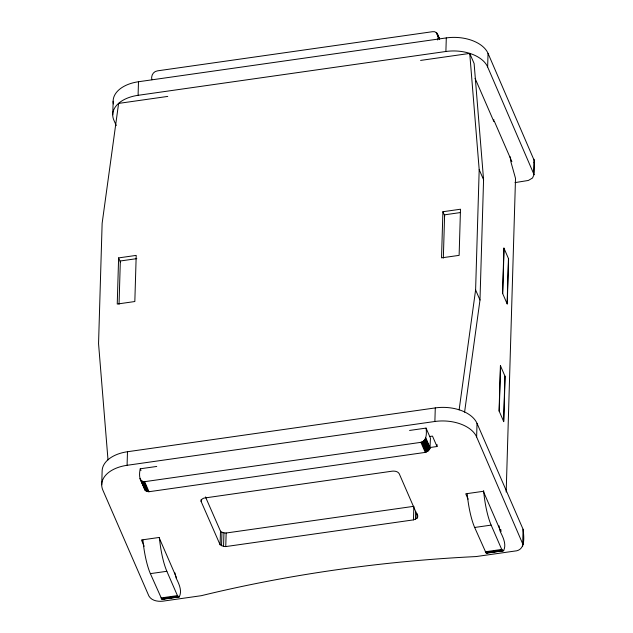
<?xml version="1.0" encoding="UTF-8"?>
<svg xmlns="http://www.w3.org/2000/svg" width="633" height="633" viewBox="0 0 633 633"><rect width="100%" height="100%" fill="white"/><g stroke="black" fill="none" stroke-linecap="round" stroke-linejoin="round"><path stroke-width="0.95" d="M101.723 484.783L102.127 471.213A34.135 20.683 1.7 0 1 127.486 451.733L435.282 407.913A34.135 20.683 1.7 0 1 477.029 423.382L523.056 529.235C523.989 537.006 525.817 550.544 514.582 551.09L476.103 556.565A960.562 582.138 1.7 0 0 201.286 595.693L162.808 601.176C157.823 601.722 151.596 600.749 148.897 596.017L102.87 490.164A34.135 20.683 1.7 0 1 127.083 465.302L434.879 421.483A34.135 20.683 1.7 0 1 476.625 436.952L523.032 544.594M112.737 114.795L113.141 101.225M118.616 257.9L117.24 304.038L134.829 301.53L136.206 255.392L118.616 257.9L120.444 262.102M119.044 304.251L120.333 260.986L136.823 258.636M127.083 465.302L127.486 451.733M116.243 125.595L113.877 120.167A34.135 20.683 1.7 0 1 138.089 95.314L138.492 81.744L446.297 37.917A34.135 20.683 1.7 0 1 488.043 53.386L534.45 161.035L534.046 174.605L532.511 178.023L528.341 180.46L515.017 182.605M156.739 466.45L140.249 468.792C139.252 472.906 138.255 482.781 145.345 481.578L420.17 442.451C426.982 441.707 426.729 433.075 426.064 428.098L409.575 430.448M151.833 79.766C150.836 75.738 153.313 71.268 157.57 70.841L432.394 31.713C437.094 30.637 439.207 36.184 437.617 39.974M417.693 515.143L417.638 517.082L416.918 518.348L413.46 519.883L225.752 546.58L223.544 546.445L220.094 544.768L201.12 501.471L201.175 499.532M220.094 544.768L220.498 531.198L205.48 496.921M221.55 545.812L221.954 532.242L220.498 531.198M223.544 546.445L223.947 532.875L221.954 532.242M225.752 546.58L226.163 533.01L413.863 506.313L413.46 519.883M415.454 519.329L415.683 511.575M416.918 518.348L417.068 513.498M434.879 421.483L435.282 407.913M534.046 174.605L487.639 66.956A34.135 20.683 1.7 0 0 445.893 51.487L446.297 37.917M442.902 211.731L441.533 257.86L459.123 255.36L460.492 209.222L442.902 211.731L444.73 215.924M429.19 447.626L437.007 446.518L437.071 444.58M443.337 258.082L444.619 214.816L460.144 212.601M459.123 409.883L475.605 289.946L479.189 169.628L469.733 53.417L420.589 60.42M464.582 412.162L479.988 300.026L483.572 179.709L474.117 63.506L469.733 53.417M476.625 436.952L477.029 423.382M487.639 66.956L488.043 53.386M499.223 411.26L500.568 366.032M502.721 293.641L504.066 248.413M503.607 421.349L504.952 376.113M507.104 303.729L508.449 258.493M500.925 529.694L500.869 531.633L483.335 491.303L465.746 493.811L468.08 499.184M506.178 492.047L515.515 178.379L510.871 161.755L510.111 156.715M522.644 546.374L523.056 529.235M533.666 172.809L534.07 159.239M140.138 478.983L145.036 490.077L146.998 491.445L149.008 491.722L425.265 452.397L427.924 451.123L429.957 448.425L430.448 438.186L426.064 428.098M201.12 501.471L201.27 500.133L202.251 498.946L203.929 498.092L392.278 471.158C394.755 470.912 397.888 471.371 399.233 473.737L417.495 515.737L417.638 517.082M534.054 162.808L534.45 161.035M142.916 539.981A34.135 7.446 81.9 0 0 150.369 573.633L161.732 599.04L179.234 596.911C182.47 590.787 178.83 583.491 176.029 577.882L174.827 572.707M467.201 493.811A34.135 7.446 81.9 0 0 474.655 527.463L486.025 552.87L503.52 550.742C506.756 544.617 503.116 537.314 500.315 531.712L499.215 527.273M487.307 552.783L486.381 553.139M162.095 599.309L162.744 599.261M138.089 95.314L445.893 51.487M167.753 96.414L118.608 103.408L102.135 223.314L98.55 343.632L108.006 459.875M429.617 436.509L432.481 436.097L437.007 446.518M150.369 573.633L166.859 571.29L177.09 594.814L178.585 596.959M474.655 527.463L491.145 525.113L501.376 548.637L502.871 550.789M160.98 597.956L177.469 595.613M485.274 551.786L501.763 549.436M161.36 598.589L177.849 596.239M485.653 552.419L502.143 550.069M161.732 599.04L178.221 596.697M486.025 552.87L502.515 550.52M163.987 598.81L165.933 598.533M167.872 598.264L170.783 597.845M172.722 597.568L174.661 597.291M176.599 597.022L179.511 596.602M488.28 552.641L491.192 552.229M493.131 551.952L495.069 551.675M497.008 551.398L499.92 550.987M501.858 550.71L503.797 550.433M162.428 599.38L179.234 596.911M486.722 553.21L503.52 550.742M223.947 532.875L226.163 533.01M494.349 121.314L511.883 161.637M475.082 78.357L493.795 121.394A34.135 7.446 81.9 0 1 493.867 119.661M437.087 33.296L439.642 39.175M437.727 34.87L439.547 39.072M436.699 32.861L439.255 38.74M436.24 32.489L438.068 36.682M479.189 169.628L483.572 179.709M475.605 289.946L479.988 300.026M425.732 437.743L430.116 447.824M425.574 438.345L429.957 448.425M425.329 438.938L429.712 449.019M424.996 439.516L429.38 449.596M424.577 440.062L428.96 450.142M424.094 440.576L428.478 450.656M423.54 441.043L427.924 451.123M422.931 441.454L427.315 451.535M422.282 441.81L426.666 451.891M421.594 442.095L425.977 452.176M420.882 442.309L425.265 452.397M140.249 468.792L140.985 470.477M144.625 481.642L149.008 491.722M143.928 481.626L148.312 491.714M143.248 481.539L147.631 491.619M142.615 481.365L146.998 491.445M142.029 481.12L146.413 491.208M141.499 480.811L145.883 490.892M141.04 480.431L145.424 490.512M140.012 478.421L145.036 490.077M176.575 577.802L159.041 537.48L141.452 539.981L144.182 546.255M144.735 489.594L144.395 488.502M499.049 525.809L499.12 526.537M491.145 525.113A34.135 7.446 81.9 0 1 483.62 490.599M166.859 571.29A34.135 7.446 81.9 0 1 159.405 537.631M113.418 103.931A34.135 20.683 1.7 0 1 138.492 81.744M500.418 365.692L499.073 410.928L503.749 421.681L505.094 376.453L500.418 365.692M503.923 248.096L502.57 293.324L507.247 304.077L508.592 258.85L503.923 248.096"/></g></svg>
